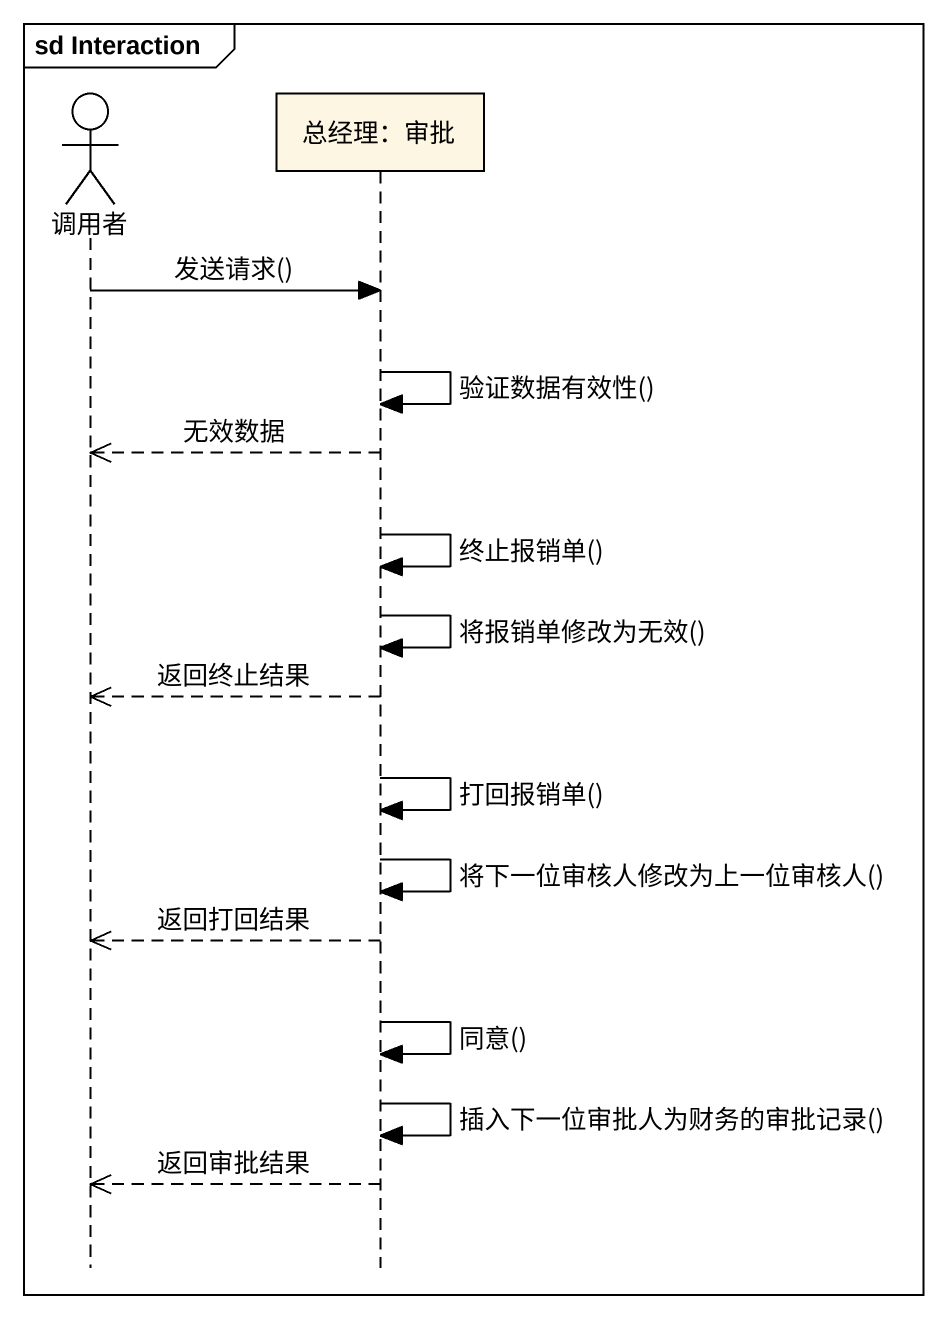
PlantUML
@startuml
mainframe sd Interaction
hide footbox
actor 调用者
participant "总经理：审批" as 总经理_审批

调用者 -> 总经理_审批 : 发送请求()
总经理_审批 -> 总经理_审批 : 验证数据有效性()
总经理_审批 -->> 调用者 : 无效数据
总经理_审批 -> 总经理_审批 : 终止报销单()
总经理_审批 -> 总经理_审批 : 将报销单修改为无效()
总经理_审批 -->> 调用者 : 返回终止结果
总经理_审批 -> 总经理_审批 : 打回报销单()
总经理_审批 -> 总经理_审批 : 将下一位审核人修改为上一位审核人()
总经理_审批 -->> 调用者 : 返回打回结果
总经理_审批 -> 总经理_审批 : 同意()
总经理_审批 -> 总经理_审批 : 插入下一位审批人为财务的审批记录()
总经理_审批 -->> 调用者 : 返回审批结果
@enduml
